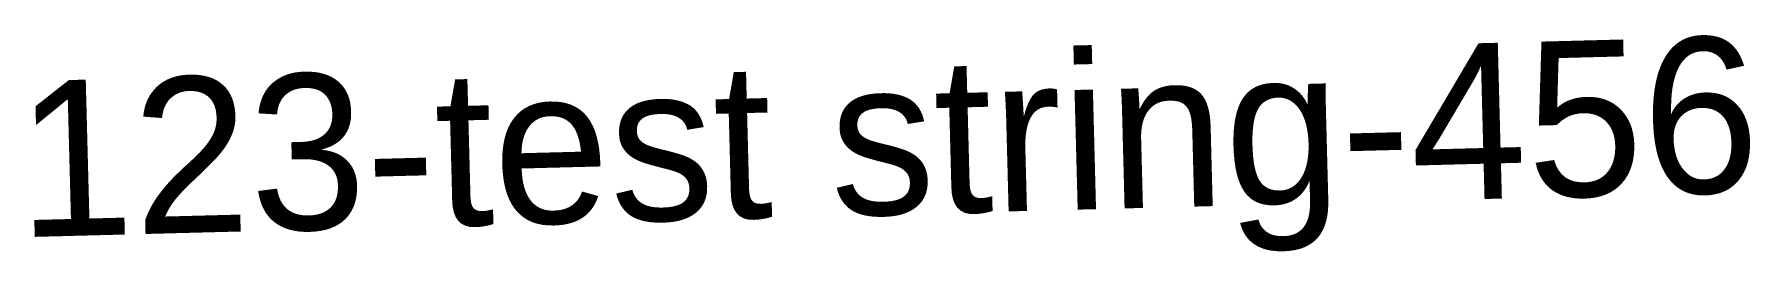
# Model space of a CAD drawing. Extents: x 15.55 to 21.48, y 16.45 to 17.2.
import ezdxf

# ---------------------------------------------------------------- set-up
doc = ezdxf.new("R2010")
doc.units = 0
doc.header["$MEASUREMENT"] = 0
doc.layers.get('0').update_dxf_attribs({"linetype": 'CONTINUOUS'})

msp = doc.modelspace()

# ---------------------------------------------------------------- texts
msp.add_text('123-test string-456', height=0.54, rotation=1.5).set_placement((15.5, 16.5))

doc.saveas('drawing.dxf')
